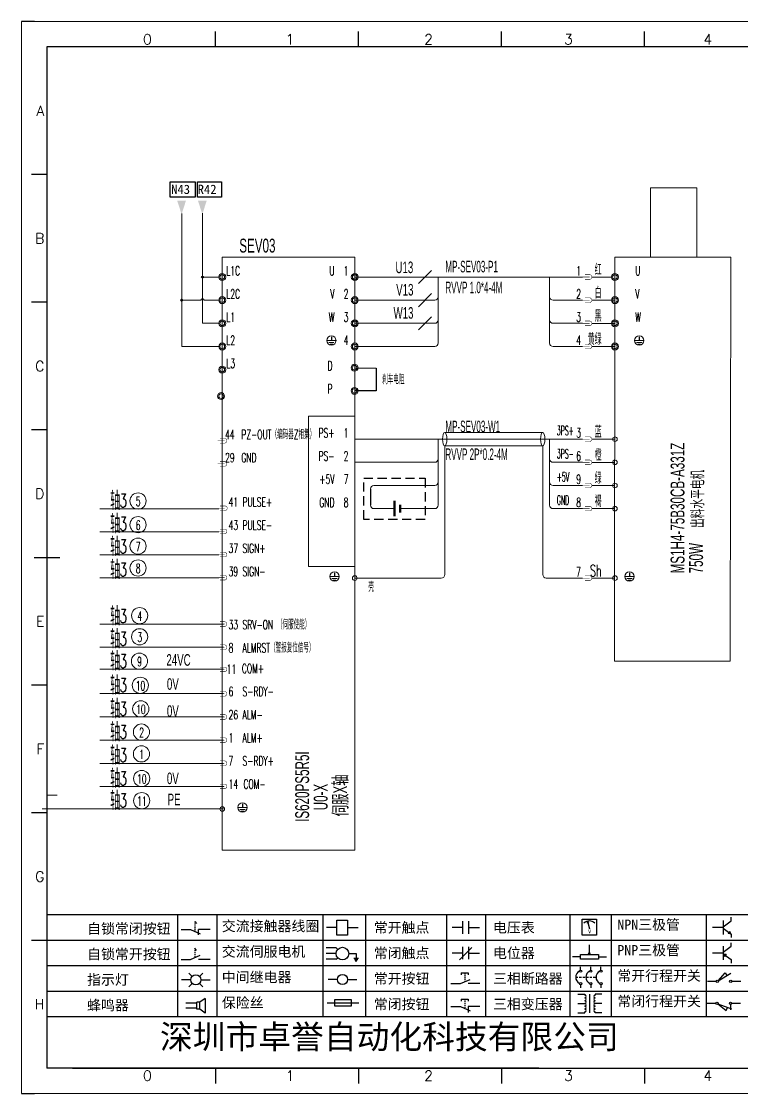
# Model space of a CAD drawing. Header units: millimetres. Extents: x 17734 to 28845, y 9358 to 11073.
# Drawn here: x 28517.8 to 28673.3, y 9546.7 to 9778.2 of the extents above; entities that cross this region are included whole.
import ezdxf
from ezdxf.enums import TextEntityAlignment as Align

# ---------------------------------------------------------------- set-up
doc = ezdxf.new("R2010")
doc.units = ezdxf.units.MM
doc.linetypes.add('DASHED', pattern=[0.75, 0.5, -0.25])
doc.layers.add('1', color=3, linetype='Continuous', lineweight=20)
doc.layers.add('Dimension', color=3, linetype='Continuous', lineweight=13)
for name, color, linetype in [('AE_BOR', 1, 'Continuous'), ('MISC', 2, 'Continuous'), ('SYMS', 7, 'Continuous')]:
    doc.layers.add(name, color=color, linetype=linetype)
doc.styles.get("Standard").update_dxf_attribs({"font": ''})
doc.styles.add('WD', font='romans.shx', dxfattribs={"bigfont": 'gbcbig.shx'})
doc.styles.add('样式 0', font='')
doc.styles.add('样式 8', font='arial.ttf')
doc.styles.add('汉字', font='')
doc.styles.get('Standard').set_extended_font_data('SimSun')
doc.styles.get('样式 0').set_extended_font_data('KaiTi_GB2312')
doc.styles.get('汉字').set_extended_font_data('新宋体')

# ---------------------------------------------------------------- blocks, each defined once
blk = doc.blocks.new('*U8')
at = {"linetype": 'ByBlock'}
for p, q in [((-1909.23, -780.45), (-1909.23, -780.67)), ((-1909.23, -780.45), (-1908.92, -780.84)), ((-1909.23, -780.84), (-1909.23, -781.05)), ((-1911.92, -782.07), (-1910.06, -782.07)), ((-1910.06, -782.07), (-1908.18, -782.88)), ((-1909.23, -781.23), (-1909.23, -781.44)), ((-1909.23, -781.61), (-1909.23, -781.83)), ((-1909.23, -782), (-1909.23, -782.21)), ((-1909.23, -782.38), (-1909.23, -782.43)), ((-1908.52, -783.07), (-1908.52, -782.07)), ((-1906.25, -782.07), (-1908.52, -782.07))]:
    blk.add_line(p, q, dxfattribs=at)
blk = doc.blocks.new('*U11')
at = {"linetype": 'ByBlock'}
for p, q in [((-1908.88, -791.17), (-1909.23, -790.71)), ((-1909.23, -790.71), (-1909.23, -790.92)), ((-1909.23, -791.09), (-1909.23, -791.31)), ((-1909.23, -791.48), (-1909.23, -791.69)), ((-1911.92, -792.89), (-1910.06, -792.89)), ((-1910.06, -792.89), (-1908.18, -792.08)), ((-1909.23, -791.86), (-1909.23, -792.08)), ((-1909.23, -792.25), (-1909.23, -792.47)), ((-1906.25, -792.89), (-1908.52, -792.89))]:
    blk.add_line(p, q, dxfattribs=at)
blk = doc.blocks.new('蜂鸣器')
at = {"linetype": 'ByBlock'}
for p, q in [((-1907.17, -795.53), (-1908.25, -796.26)), ((-1907.17, -795.53), (-1907.17, -798.41)), ((-1908.8, -796.48), (-1911.01, -796.48)), ((-1908.8, -797.46), (-1911.01, -797.46)), ((-1908.25, -796.26), (-1908.8, -796.26)), ((-1908.8, -797.68), (-1908.8, -796.26)), ((-1908.25, -797.68), (-1908.8, -797.68)), ((-1908.25, -797.68), (-1908.25, -796.26)), ((-1907.17, -798.41), (-1908.25, -797.68))]:
    blk.add_line(p, q, dxfattribs=at)
blk = doc.blocks.new('指示灯')
at = {"linetype": 'ByBlock'}
for p, q in [((-1854.25, -776.92), (-1856.06, -776.92)), ((-1854.62, -775.59), (-1853.97, -776.23)), ((-1851.9, -775.59), (-1852.54, -776.23)), ((-1852.26, -776.92), (-1850.45, -776.92)), ((-1854.62, -778.25), (-1853.97, -777.61)), ((-1851.9, -778.25), (-1852.54, -777.61))]:
    blk.add_line(p, q, dxfattribs=at)
blk.add_circle((-1853.26, -776.92), 0.992, dxfattribs=at)
blk = doc.blocks.new('交流接触器线圈')
at = {"linetype": 'ByBlock'}
for p, q in [((-1880.82, -781.77), (-1882.87, -781.77)), ((-1878.72, -781.77), (-1876.67, -781.77))]:
    blk.add_line(p, q, dxfattribs=at)
blk.add_lwpolyline([(-1880.82, -780.28), (-1878.72, -780.28), (-1878.72, -783.26), (-1880.82, -783.26)], close=True, dxfattribs=at)
blk = doc.blocks.new('交流伺服电机')
at = {"linetype": 'ByBlock'}
for p, q in [((-1880.97, -785.75), (-1882.94, -785.75)), ((-1880.97, -786.85), (-1882.94, -786.85)), ((-1880.97, -785.75), (-1880.65, -786.03)), ((-1878.49, -786.85), (-1877.07, -786.85)), ((-1877.07, -786.85), (-1877.07, -787.72)), ((-1880.97, -787.94), (-1882.94, -787.94)), ((-1880.97, -787.94), (-1880.65, -787.67)), ((-1877.54, -787.72), (-1876.59, -787.72)), ((-1877.38, -788.01), (-1876.75, -788.01)), ((-1877.23, -788.29), (-1876.9, -788.29))]:
    blk.add_line(p, q, dxfattribs=at)
blk.add_circle((-1879.73, -786.85), 1.24, dxfattribs=at)
blk = doc.blocks.new('中间继电器')
at = {"linetype": 'ByBlock'}
for p, q in [((-1880.72, -791.92), (-1882.54, -791.92)), ((-1878.74, -791.92), (-1876.92, -791.92))]:
    blk.add_line(p, q, dxfattribs=at)
blk.add_circle((-1879.73, -791.92), 0.992, dxfattribs=at)
blk = doc.blocks.new('保险丝')
at = {"linetype": 'ByBlock'}
blk.add_line((-1882.72, -796.49), (-1876.55, -796.49), dxfattribs=at)
blk.add_lwpolyline([(-1881.2, -795.86), (-1878.06, -795.86), (-1878.06, -797.12), (-1881.2, -797.12)], close=True, dxfattribs=at)
blk = doc.blocks.new('常开按钮')
at = {"linetype": 'ByBlock'}
for p, q in [((-1910.06, -787.73), (-1908.18, -786.93)), ((-1909.9, -785.68), (-1908.56, -785.68)), ((-1909.9, -785.68), (-1909.9, -786.07)), ((-1909.23, -785.68), (-1909.23, -785.89)), ((-1909.23, -786.06), (-1909.23, -786.28)), ((-1909.23, -786.45), (-1909.23, -786.67)), ((-1909.23, -786.84), (-1909.23, -787.05)), ((-1909.23, -787.22), (-1909.23, -787.38)), ((-1908.56, -785.68), (-1908.56, -786.07)), ((-1911.92, -787.73), (-1910.06, -787.73)), ((-1906.25, -787.73), (-1908.52, -787.73))]:
    blk.add_line(p, q, dxfattribs=at)
blk = doc.blocks.new('常开触点')
at = {"linetype": 'ByBlock'}
for p, q in [((-1853.82, -782.99), (-1853.82, -780.56)), ((-1852.6, -782.99), (-1852.6, -780.56)), ((-1853.82, -781.77), (-1855.88, -781.77)), ((-1852.6, -781.77), (-1850.55, -781.77))]:
    blk.add_line(p, q, dxfattribs=at)
blk = doc.blocks.new('常闭触点')
at = {"linetype": 'ByBlock'}
for p, q in [((-1853.82, -786.77), (-1855.88, -786.77)), ((-1852.01, -785.66), (-1854.43, -788.1)), ((-1853.82, -787.99), (-1853.82, -785.56)), ((-1852.6, -787.99), (-1852.6, -785.56)), ((-1852.6, -786.77), (-1850.55, -786.77))]:
    blk.add_line(p, q, dxfattribs=at)
blk = doc.blocks.new('常闭按钮')
at = {"linetype": 'ByBlock'}
for p, q in [((-1854.11, -790.83), (-1852.77, -790.83)), ((-1854.11, -790.83), (-1854.11, -791.22)), ((-1853.44, -790.83), (-1853.44, -791.04)), ((-1853.44, -791.21), (-1853.44, -791.43)), ((-1853.44, -791.6), (-1853.44, -791.82)), ((-1852.77, -790.83), (-1852.77, -791.22)), ((-1856.13, -792.28), (-1854.28, -792.28)), ((-1854.28, -792.28), (-1852.4, -793.09)), ((-1853.44, -791.99), (-1853.44, -792.2)), ((-1853.44, -792.37), (-1853.44, -792.53)), ((-1850.47, -792.28), (-1852.73, -792.28)), ((-1852.73, -792.28), (-1852.73, -793.43))]:
    blk.add_line(p, q, dxfattribs=at)
blk = doc.blocks.new('电压表')
at = {"linetype": 'ByBlock'}
for p, q in [((-1814.84, -780.75), (-1814.91, -781.13)), ((-1814.6, -781.05), (-1814.91, -781.13)), ((-1814.84, -780.75), (-1814.46, -782.26)), ((-1814.84, -780.75), (-1814.6, -781.05))]:
    blk.add_line(p, q, dxfattribs=at)
blk.add_lwpolyline([(-1815.84, -780.34), (-1813.07, -780.34), (-1813.07, -783.49), (-1815.84, -783.49)], close=True, dxfattribs=at)
blk.add_arc((-1814.46, -782.26), 1.56, 46.8313, 133.1687, dxfattribs=at)
at = {"linetype": 'ByBlock', "insert": (-1814.7, -782.39), "char_height": 0.75, "width": 0.6768, "attachment_point": 1}
blk.add_mtext('V', dxfattribs=at)
blk = doc.blocks.new('电位器')
at = {"linetype": 'ByBlock'}
for p, q in [((-1814.45, -787.3), (-1814.45, -785.39)), ((-1814.45, -787.3), (-1814.62, -786.96)), ((-1814.62, -786.96), (-1814.27, -786.96)), ((-1814.45, -787.3), (-1814.27, -786.96)), ((-1816.21, -787.75), (-1817.79, -787.75)), ((-1812.68, -787.75), (-1811.1, -787.75))]:
    blk.add_line(p, q, dxfattribs=at)
blk.add_lwpolyline([(-1816.21, -787.3), (-1812.68, -787.3), (-1812.68, -788.2), (-1816.21, -788.2)], close=True, dxfattribs=at)
blk = doc.blocks.new('三相断路器')
at = {"linetype": 'ByBlock'}
for p, q in [((-1816.17, -790.33), (-1816.17, -789.7)), ((-1814.17, -790.33), (-1814.17, -789.7)), ((-1812.18, -790.33), (-1812.18, -789.7)), ((-1817.14, -791.74), (-1816.72, -791.74)), ((-1816.45, -791.74), (-1816.03, -791.74)), ((-1816.17, -793.19), (-1816.17, -793.83)), ((-1815.76, -791.74), (-1815.34, -791.74)), ((-1815.07, -791.74), (-1814.65, -791.74)), ((-1814.38, -791.74), (-1813.96, -791.74)), ((-1814.17, -793.19), (-1814.17, -793.83)), ((-1813.69, -791.74), (-1813.27, -791.74)), ((-1812.18, -793.19), (-1812.18, -793.83))]:
    blk.add_line(p, q, dxfattribs=at)
for centre in [(-1816.17, -790.55), (-1814.17, -790.55), (-1812.18, -790.55), (-1816.17, -792.98), (-1814.17, -792.98), (-1812.18, -792.98)]:
    blk.add_circle(centre, 0.219, dxfattribs=at)
for centre in [(-1815.81, -791.74), (-1813.82, -791.74), (-1811.83, -791.74)]:
    blk.add_arc(centre, 1.32, 115.5791, 244.4209, dxfattribs=at)
blk = doc.blocks.new('三相变压器')
at = {"linetype": 'ByBlock'}
for p, q in [((-1816.69, -795.03), (-1815.37, -795.03)), ((-1815.37, -795.03), (-1815.37, -795.24)), ((-1814.34, -798.7), (-1814.34, -795.04)), ((-1812, -795.03), (-1813.32, -795.03)), ((-1813.32, -795.03), (-1813.32, -795.24)), ((-1816.69, -796.87), (-1815.37, -796.87)), ((-1812, -796.87), (-1813.32, -796.87)), ((-1816.69, -798.71), (-1815.37, -798.71)), ((-1815.37, -798.71), (-1815.37, -798.5)), ((-1813.32, -798.71), (-1813.32, -798.5)), ((-1812, -798.71), (-1813.32, -798.71))]:
    blk.add_line(p, q, dxfattribs=at)
for centre, start, end in [((-1815.37, -795.51), 270, 90), ((-1815.37, -796.06), 270, 90), ((-1813.32, -795.51), 90, 270), ((-1813.32, -796.06), 90, 270), ((-1815.37, -796.6), 270, 90), ((-1815.37, -797.14), 270, 90), ((-1815.37, -797.68), 270, 90), ((-1815.37, -798.23), 270, 90), ((-1813.32, -796.6), 90, 270), ((-1813.32, -797.14), 90, 270), ((-1813.32, -797.68), 90, 270), ((-1813.32, -798.23), 90, 270)]:
    blk.add_arc(centre, 0.271, start, end, dxfattribs=at)
blk = doc.blocks.new('NPN三极管')
at = {"linetype": 'ByBlock'}
for p, q in [((-1785.73, -780.61), (-1785.73, -783.32)), ((-1785.73, -781.82), (-1784.15, -780.66)), ((-1784.15, -780.66), (-1784.15, -779.98)), ((-1785.73, -781.97), (-1787.81, -781.97)), ((-1785.73, -782.11), (-1784.15, -783.27)), ((-1784.41, -782.73), (-1784.74, -783.18)), ((-1784.15, -783.27), (-1784.74, -783.18)), ((-1784.15, -783.27), (-1784.41, -782.73)), ((-1784.15, -783.27), (-1784.15, -783.96))]:
    blk.add_line(p, q, dxfattribs=at)
blk = doc.blocks.new('PNP三极管')
at = {"linetype": 'ByBlock'}
for p, q in [((-1784.9, -785.38), (-1784.9, -788.09)), ((-1783.32, -785.43), (-1783.32, -784.75)), ((-1784.9, -786.74), (-1786.98, -786.74)), ((-1784.9, -786.59), (-1783.32, -785.43)), ((-1784.9, -786.88), (-1783.32, -788.04)), ((-1784.9, -786.88), (-1784.31, -786.97)), ((-1784.9, -786.88), (-1784.64, -787.42)), ((-1784.31, -786.97), (-1784.64, -787.42)), ((-1783.32, -788.04), (-1783.32, -788.73))]:
    blk.add_line(p, q, dxfattribs=at)
blk = doc.blocks.new('常开行程开关')
at = {"linetype": 'ByBlock'}
for p, q in [((-1785.89, -792.17), (-1784.52, -790.62)), ((-1785.89, -792.17), (-1783.43, -790.72)), ((-1784.52, -790.62), (-1784.19, -791.17)), ((-1786.29, -792.3), (-1788.01, -792.3)), ((-1781.48, -792.3), (-1783.21, -792.3))]:
    blk.add_line(p, q, dxfattribs=at)
for centre in [(-1786.07, -792.3), (-1783.42, -792.3)]:
    blk.add_circle(centre, 0.219, dxfattribs=at)
blk = doc.blocks.new('常闭行程开关')
at = {"linetype": 'ByBlock'}
for p, q in [((-1786.34, -796.62), (-1788.07, -796.62)), ((-1785.93, -796.72), (-1783.25, -797.7)), ((-1785.93, -796.72), (-1784.3, -798)), ((-1784.3, -798), (-1784.08, -797.4)), ((-1783.48, -796.84), (-1783.48, -797.85)), ((-1781.54, -796.62), (-1783.26, -796.62))]:
    blk.add_line(p, q, dxfattribs=at)
for centre in [(-1786.12, -796.62), (-1783.48, -796.62)]:
    blk.add_circle(centre, 0.219, dxfattribs=at)
blk = doc.blocks.new('电控横A4')
for p, q in [((292, -5), (5, -5)), ((5, -5), (5, -205)), ((10.03, -205), (289.53, -205)), ((130.8, -205), (190.75, -205))]:
    blk.add_line(p, q)
at = {"lineweight": 9, "ltscale": 0.1}
for p, q in [((5, -151.57), (7, -151.57)), ((101.34, -205), (130.8, -205)), ((129.44, -205), (129.44, -205)), ((129.44, -205), (129.44, -205)), ((129.44, -205), (129.44, -205)), ((129.44, -205), (129.44, -205))]:
    blk.add_line(p, q, dxfattribs=at)
at = {"linetype": 'ByBlock'}
for p, q in [((292, -175), (5, -175)), ((292, -180), (5, -180)), ((292, -185), (5, -185)), ((292, -190), (5, -190)), ((292, -195), (5, -195))]:
    blk.add_line(p, q, dxfattribs=at)
at = {"color": 0, "lineweight": -2}
for p, q in [((30.58, -175), (30.58, -195)), ((38.26, -175), (38.26, -195)), ((59.05, -175), (59.05, -195)), ((67.4, -175), (67.4, -195)), ((83.26, -175), (83.26, -195)), ((90.91, -175), (90.91, -195)), ((107.4, -175), (107.4, -195)), ((115.5, -175), (115.5, -195)), ((134.12, -175), (134.12, -195))]:
    blk.add_line(p, q, dxfattribs=at)
at = {"color": 0, "ltscale": 2}
blk.add_line((101.34, -205), (5, -205), dxfattribs=at)
at = {"layer": 'AE_BOR', "lineweight": 30}
for p, q in [((2.53, 0), (0, 0)), ((0, -210), (2.53, -210))]:
    blk.add_line(p, q, dxfattribs=at)
at = {"layer": 'AE_BOR', "color": 1, "lineweight": 15}
for p, q in [((0, 0), (297, 0)), ((0, -210), (0, 0)), ((297, -210), (0, -210))]:
    blk.add_line(p, q, dxfattribs=at)
at = {"layer": 'AE_BOR'}
for p, q in [((38.03, -5), (38.03, -2)), ((66.03, -5), (66.03, -2)), ((94.03, -5), (94.03, -2)), ((122.03, -5), (122.03, -2)), ((5, -30), (2, -30)), ((5, -55), (2, -55)), ((5, -80), (2, -80)), ((5, -130), (2, -130)), ((5, -155), (2, -155)), ((5, -180), (2, -180)), ((38.03, -205), (38.03, -208)), ((66.03, -205), (66.03, -208)), ((94.03, -205), (94.03, -208)), ((122.03, -205), (122.03, -208))]:
    blk.add_line(p, q, dxfattribs=at)
at = {"layer": 'AE_BOR', "color": 2, "lineweight": 30}
blk.add_line((2.5, -105), (7.5, -105), dxfattribs=at)
at = {"linetype": 'ByBlock'}
for name, p in [('*U8', (1943.19, 604.18)), ('交流接触器线圈', (1942.62, 604.27)), ('常开触点', (1940.27, 604.3)), ('电压表', (1925.71, 604.52)), ('NPN三极管', (1923.2, 604.5)), ('PNP三极管', (1922.37, 604.27)), ('*U11', (1943.19, 609.18)), ('交流伺服电机', (1942.62, 604.27)), ('常闭触点', (1940.27, 604.3)), ('电位器', (1925.71, 604.52)), ('指示灯', (1887.41, 589.18)), ('中间继电器', (1942.62, 604.27)), ('常开按钮', (1996.06, 599.3)), ('三相断路器', (1925.71, 604.52)), ('常开行程开关', (1922.37, 604.27)), ('三相变压器', (1925.71, 604.52)), ('蜂鸣器', (1943.19, 604.18)), ('保险丝', (1942.62, 604.27)), ('常闭按钮', (1940.27, 599.3)), ('常闭行程开关', (1922.37, 604.27))]:
    blk.add_blockref(name, p, dxfattribs=at)
at = {"char_height": 2, "attachment_point": 1, "style": '汉字'}
for s, insert in [('{\\fKaiTi_GB2312|b0|i0|c134|p49;自锁常闭按钮}', (12.86, -176.69)), ('{\\fKaiTi_GB2312|b0|i0|c134|p49;交流接触器线圈}', (39.25, -176.19)), ('{\\fKaiTi_GB2312|b0|i0|c134|p49;常开触点}', (69.01, -176.48)), ('{\\fKaiTi_GB2312|b0|i0|c134|p49;电压表}', (92.37, -176.47)), ('{\\fKaiTi_GB2312|b0|i0|c134|p49;NPN三极管}', (116.73, -175.91)), ('{\\fKaiTi_GB2312|b0|i0|c134|p49;自锁常开按钮}', (12.86, -181.69)), ('{\\fKaiTi_GB2312|b0|i0|c134|p49;交流伺服电机}', (39.25, -181.19)), ('{\\fKaiTi_GB2312|b0|i0|c134|p49;常闭触点}', (69.01, -181.48)), ('{\\fKaiTi_GB2312|b0|i0|c134|p49;电位器}', (92.37, -181.47)), ('{\\fKaiTi_GB2312|b0|i0|c134|p49;PNP三极管}', (116.73, -180.91)), ('{\\fKaiTi_GB2312|b0|i0|c134|p49;指示灯}', (12.86, -186.69)), ('{\\fKaiTi_GB2312|b0|i0|c134|p49;中间继电器}', (39.25, -186.19)), ('{\\fKaiTi_GB2312|b0|i0|c134|p49;常开按钮}', (69.01, -186.48)), ('{\\fKaiTi_GB2312|b0|i0|c134|p49;三相断路器}', (92.37, -186.47)), ('{\\fKaiTi_GB2312|b0|i0|c134|p49;常开行程开关}', (116.73, -185.91)), ('{\\fKaiTi_GB2312|b0|i0|c134|p49;保险丝}', (39.25, -191.19)), ('{\\fKaiTi_GB2312|b0|i0|c134|p49;常闭行程开关}', (116.73, -190.91)), ('{\\fKaiTi_GB2312|b0|i0|c134|p49;蜂鸣器}', (12.86, -191.69)), ('{\\fKaiTi_GB2312|b0|i0|c134|p49;常闭按钮}', (69.01, -191.48)), ('{\\fKaiTi_GB2312|b0|i0|c134|p49;三相变压器}', (92.37, -191.47))]:
    blk.add_mtext(s, dxfattribs=dict(at, insert=insert))
at = {"color": 0, "lineweight": -2, "insert": (27.14, -196.53), "char_height": 4.7064, "width": 96.1138, "attachment_point": 1}
blk.add_mtext('深圳市卓誉自动化科技有限公司', dxfattribs=at)
at = {"layer": 'AE_BOR', "style": 'WD'}
for s, p in [('0', (24.67, -4.5)), ('1', (52.6, -4.5)), ('2', (79.75, -4.5)), ('3', (107.15, -4.5)), ('4', (134.45, -4.5)), ('0', (24.67, -207.5)), ('1', (52.6, -207.5)), ('2', (79.75, -207.5)), ('3', (107.15, -207.5)), ('4', (134.45, -207.5))]:
    blk.add_text(s, height=2, dxfattribs=at).set_placement(p, align=Align.CENTER)
for s, p in [('A', (4.5, -17.5)), ('B', (4.5, -42.5)), ('C', (4.5, -67.5)), ('D', (4.5, -92.5)), ('E', (4.5, -117.5)), ('F', (4.5, -142.5)), ('G', (4.5, -167.5)), ('H', (4.5, -192.5))]:
    blk.add_text(s, height=2, dxfattribs=at).set_placement(p, align=Align.MIDDLE_RIGHT)
blk = doc.blocks.new('WDDOT')
blk.add_hatch(color=256).paths.add_polyline_path([(0.5, 0, 1), (-0.5, 0, 1)])
blk.add_circle((0, 0), 0.5)

msp = doc.modelspace()

# ---------------------------------------------------------------- hatches: boundary and pattern name
for points in [[(28551.443, 9739.491), (28552.378, 9736.573), (28553.314, 9739.491)], [(28555.92, 9739.491), (28556.856, 9736.573), (28557.791, 9739.491)]]:
    msp.add_hatch(color=256).paths.add_polyline_path(points)
h = msp.add_hatch(color=256)
edge = h.paths.add_edge_path()
edge.add_arc((28556.875, 9723.024), 0.197, 0, 360)
h = msp.add_hatch(color=256)
edge = h.paths.add_edge_path()
edge.add_arc((28552.389, 9718.022), 0.197, 0, 360)

# ---------------------------------------------------------------- linework, layer by layer
at = {"lineweight": 0}
for p, q in [((28589.783, 9723.029), (28638.98, 9723.029)), ((28607.798, 9708.779), (28607.798, 9723.029)), ((28631.847, 9708.779), (28631.847, 9723.029)), ((28640.98, 9723.029), (28645.222, 9723.029)), ((28589.783, 9718.029), (28607.048, 9718.029)), ((28638.98, 9718.029), (28632.597, 9718.029)), ((28645.972, 9718.029), (28640.98, 9718.029)), ((28589.783, 9713.029), (28607.048, 9713.029)), ((28638.98, 9713.029), (28632.597, 9713.029)), ((28645.972, 9713.025), (28640.98, 9713.025)), ((28583.836, 9709.313), (28585.624, 9709.313)), ((28584.168, 9708.884), (28585.292, 9708.884)), ((28584.453, 9708.538), (28585.027, 9708.538)), ((28589.783, 9708.029), (28607.048, 9708.029)), ((28638.98, 9708.029), (28632.597, 9708.029)), ((28645.972, 9708.021), (28640.98, 9708.021)), ((28650.326, 9709.313), (28652.114, 9709.313)), ((28650.658, 9708.884), (28651.782, 9708.884)), ((28650.944, 9708.538), (28651.517, 9708.538)), ((28609.227, 9689.477), (28630.388, 9689.478)), ((28638.98, 9688.013), (28589.783, 9688.013)), ((28607.798, 9673.763), (28607.798, 9688.013)), ((28631.847, 9673.763), (28631.847, 9688.013)), ((28645.972, 9688.009), (28640.98, 9688.009)), ((28609.207, 9686.547), (28609.207, 9658.755)), ((28609.207, 9686.547), (28630.388, 9686.547)), ((28630.388, 9686.547), (28630.388, 9658.763)), ((28589.783, 9683.013), (28607.048, 9683.013)), ((28638.98, 9683.013), (28632.597, 9683.013)), ((28645.972, 9683.005), (28640.98, 9683.005)), ((28593.911, 9678.013), (28607.048, 9678.013)), ((28638.98, 9678.013), (28632.597, 9678.013)), ((28645.972, 9678.005), (28640.98, 9678.005)), ((28598.388, 9673.013), (28593.911, 9673.013)), ((28599.584, 9673.013), (28607.048, 9673.013)), ((28638.98, 9673.013), (28632.597, 9673.013)), ((28645.972, 9673.005), (28640.98, 9673.005)), ((28584.521, 9658.348), (28586.309, 9658.348)), ((28584.853, 9657.919), (28585.977, 9657.919)), ((28585.138, 9657.573), (28585.712, 9657.573)), ((28589.783, 9658.005), (28608.457, 9658.005)), ((28638.98, 9658.013), (28631.138, 9658.013)), ((28645.972, 9658.005), (28640.98, 9658.005)), ((28648.202, 9658.348), (28649.991, 9658.348)), ((28648.534, 9657.919), (28649.658, 9657.919)), ((28648.82, 9657.573), (28649.393, 9657.573)), ((28566.427, 9608.482), (28564.638, 9608.482)), ((28566.094, 9608.053), (28564.97, 9608.053)), ((28565.809, 9607.707), (28565.236, 9607.707))]:
    msp.add_line(p, q, dxfattribs=at)
for p, q in [((28584.73, 9710.11), (28584.73, 9709.32)), ((28651.22, 9710.11), (28651.22, 9709.32)), ((28589.783, 9703.432), (28594.368, 9703.362)), ((28594.368, 9703.362), (28594.368, 9698.432)), ((28594.368, 9698.432), (28589.783, 9698.432)), ((28593.161, 9677.263), (28593.161, 9673.763)), ((28585.415, 9659.144), (28585.415, 9658.355)), ((28649.096, 9659.144), (28649.096, 9658.355)), ((28565.532, 9609.279), (28565.532, 9608.489))]:
    msp.add_line(p, q)
at = {"color": 1, "lineweight": -2}
for points in [[(28549.883, 9743.606), (28555.3, 9743.606), (28555.3, 9740.264), (28549.883, 9740.264)], [(28555.799, 9743.606), (28561.025, 9743.606), (28561.025, 9740.264), (28555.799, 9740.264)]]:
    msp.add_lwpolyline(points, close=True, dxfattribs=at)
at = {"lineweight": 0}
for points in [[(28653.653, 9742.312), (28663.653, 9742.312), (28663.653, 9727.312), (28653.653, 9727.312)], [(28645.972, 9727.312), (28670.972, 9727.312), (28670.855, 9640.06), (28645.855, 9640.06)], [(28589.783, 9693.013), (28579.783, 9693.013), (28579.783, 9660.513), (28589.783, 9660.513)]]:
    msp.add_lwpolyline(points, close=True, dxfattribs=at)
msp.add_lwpolyline([(28561.155, 9599.224), (28561.155, 9727.312), (28589.783, 9727.312), (28589.783, 9599.224)], dxfattribs=at)
at = {"color": 3, "lineweight": 0, "const_width": 0.1, "flags": 128}
for points in [[(28640.48, 9723.029), (28638.98, 9723.029)], [(28640.48, 9718.029), (28638.98, 9718.029)], [(28640.48, 9713.029), (28638.98, 9713.029)], [(28640.48, 9708.029), (28638.98, 9708.029)], [(28561.655, 9687.663), (28560.155, 9687.663)], [(28640.48, 9688.013), (28638.98, 9688.013)], [(28561.655, 9682.663), (28560.155, 9682.663)], [(28640.48, 9683.013), (28638.98, 9683.013)], [(28640.48, 9678.013), (28638.98, 9678.013)], [(28561.655, 9672.983), (28560.155, 9672.983)], [(28640.48, 9673.013), (28638.98, 9673.013)], [(28561.655, 9668.088), (28560.155, 9668.088)], [(28561.655, 9663.088), (28560.155, 9663.088)], [(28561.655, 9658.088), (28560.155, 9658.088)], [(28640.48, 9658.013), (28638.98, 9658.013)], [(28561.655, 9648.088), (28560.155, 9648.088)], [(28561.655, 9643.084), (28560.155, 9643.084)], [(28561.655, 9638.289), (28560.155, 9638.289)], [(28561.655, 9633.021), (28560.155, 9633.021)], [(28561.655, 9628.017), (28560.155, 9628.017)], [(28561.655, 9623.029), (28560.155, 9623.029)], [(28561.655, 9618.025), (28560.155, 9618.025)], [(28561.655, 9613.025), (28560.155, 9613.025)]]:
    msp.add_lwpolyline(points, dxfattribs=at)
for points in [[(28639.48, 9723.529), (28640.48, 9723.529, -1), (28640.48, 9722.529), (28639.48, 9722.529)], [(28639.48, 9718.529), (28640.48, 9718.529, -1), (28640.48, 9717.529), (28639.48, 9717.529)], [(28639.48, 9713.529), (28640.48, 9713.529, -1), (28640.48, 9712.529), (28639.48, 9712.529)], [(28639.48, 9708.529), (28640.48, 9708.529, -1), (28640.48, 9707.529), (28639.48, 9707.529)], [(28560.655, 9688.163), (28561.655, 9688.163, -1), (28561.655, 9687.163), (28560.655, 9687.163)], [(28639.48, 9688.513), (28640.48, 9688.513, -1), (28640.48, 9687.513), (28639.48, 9687.513)], [(28560.655, 9683.163), (28561.655, 9683.163, -1), (28561.655, 9682.163), (28560.655, 9682.163)], [(28639.48, 9683.513), (28640.48, 9683.513, -1), (28640.48, 9682.513), (28639.48, 9682.513)], [(28639.48, 9678.513), (28640.48, 9678.513, -1), (28640.48, 9677.513), (28639.48, 9677.513)], [(28560.655, 9673.588), (28561.655, 9673.588, -1.1555316), (28561.655, 9672.588), (28560.655, 9672.588)], [(28639.48, 9673.513), (28640.48, 9673.513, -1), (28640.48, 9672.513), (28639.48, 9672.513)], [(28560.655, 9668.588), (28561.655, 9668.588, -1), (28561.655, 9667.588), (28560.655, 9667.588)], [(28560.655, 9663.588), (28561.655, 9663.588, -1), (28561.655, 9662.588), (28560.655, 9662.588)], [(28560.655, 9658.588), (28561.655, 9658.588, -1), (28561.655, 9657.588), (28560.655, 9657.588)], [(28639.48, 9658.513), (28640.48, 9658.513, -1), (28640.48, 9657.513), (28639.48, 9657.513)], [(28560.655, 9648.588), (28561.655, 9648.588, -1), (28561.655, 9647.588), (28560.655, 9647.588)], [(28560.655, 9643.584), (28561.655, 9643.584, -1), (28561.655, 9642.584), (28560.655, 9642.584)], [(28560.655, 9638.789), (28561.655, 9638.789, -1), (28561.655, 9637.789), (28560.655, 9637.789)], [(28560.655, 9633.521), (28561.655, 9633.521, -1), (28561.655, 9632.521), (28560.655, 9632.521)], [(28560.655, 9628.517), (28561.655, 9628.517, -1), (28561.655, 9627.517), (28560.655, 9627.517)], [(28560.655, 9623.529), (28561.655, 9623.529, -1), (28561.655, 9622.529), (28560.655, 9622.529)], [(28560.655, 9618.525), (28561.655, 9618.525, -1), (28561.655, 9617.525), (28560.655, 9617.525)], [(28560.655, 9613.525), (28561.655, 9613.525, -1), (28561.655, 9612.525), (28560.655, 9612.525)]]:
    msp.add_lwpolyline(points, format="xyb", dxfattribs=at)
at = {"color": 6, "linetype": 'DASHED', "ltscale": 4}
msp.add_lwpolyline([(28591.701, 9679.575), (28604.987, 9679.575), (28604.987, 9670.676), (28591.701, 9670.676)], close=True, dxfattribs=at)
at = {"color": 3}
for points in [[(28598.388, 9674.711, 0.5, 0.5, 0), (28598.388, 9671.315, 2, 2, 0)], [(28599.584, 9673.862, 0.5, 0.5, 0), (28599.584, 9672.164, 2, 2, 0)]]:
    msp.add_lwpolyline(points, format="xyseb", dxfattribs=at)
for centre in [(28556.875, 9723.024), (28552.389, 9718.022)]:
    msp.add_circle(centre, 0.197)
at = {"lineweight": 0}
for centre, radius in [((28561.155, 9723.029), 0.75), ((28561.155, 9723.029), 0.5), ((28589.783, 9723.029), 0.75), ((28589.783, 9723.029), 0.5), ((28645.972, 9723.029), 0.75), ((28645.972, 9723.029), 0.5), ((28561.155, 9718.029), 0.75), ((28561.155, 9718.029), 0.5), ((28589.783, 9718.029), 0.75), ((28589.783, 9718.029), 0.5), ((28645.972, 9718.029), 0.75), ((28645.972, 9718.029), 0.5), ((28561.155, 9713.025), 0.75), ((28561.155, 9713.025), 0.5), ((28589.783, 9713.029), 0.75), ((28589.783, 9713.029), 0.5), ((28645.972, 9713.025), 0.75), ((28645.972, 9713.025), 0.5), ((28584.73, 9709.32), 1), ((28651.22, 9709.32), 1), ((28561.155, 9708.025), 0.75), ((28561.155, 9708.025), 0.5), ((28589.783, 9708.029), 0.75), ((28589.783, 9708.029), 0.5), ((28645.972, 9708.021), 0.75), ((28645.972, 9708.021), 0.5), ((28561.155, 9703.021), 0.75), ((28561.155, 9703.021), 0.5), ((28589.749, 9703.432), 0.75), ((28589.749, 9703.432), 0.5), ((28589.749, 9698.432), 0.75), ((28589.749, 9698.432), 0.5), ((28560.905, 9697.32), 0.75), ((28560.905, 9697.32), 0.5), ((28645.972, 9688.009), 0.5), ((28645.972, 9683.005), 0.5), ((28645.972, 9678.005), 0.5), ((28542.974, 9674.669), 1.75), ((28645.972, 9673.005), 0.5), ((28542.974, 9669.536), 1.75), ((28542.974, 9664.898), 1.75), ((28542.974, 9660.192), 1.75), ((28585.415, 9658.355), 1), ((28649.096, 9658.355), 1), ((28589.783, 9658.005), 0.5), ((28645.972, 9658.005), 0.5), ((28543.309, 9649.905), 1.75), ((28543.309, 9645.336), 1.75), ((28543.274, 9640.069), 1.75), ((28543.47, 9634.863), 1.75), ((28543.555, 9629.767), 1.75), ((28543.708, 9624.755), 1.75), ((28543.708, 9620.049), 1.75), ((28543.763, 9614.726), 1.75), ((28543.763, 9609.938), 1.75), ((28561.164, 9608.139), 0.5), ((28565.532, 9608.489), 1)]:
    msp.add_circle(centre, radius, dxfattribs=at)
for centre, radius, start, end in [((28556.888, 9718.04), 0.336, 0, 180), ((28607.048, 9718.779), 0.75, 270, 0), ((28632.597, 9718.779), 0.75, 180, 270), ((28607.048, 9713.779), 0.75, 270, 0), ((28632.597, 9713.779), 0.75, 180, 270), ((28607.048, 9708.779), 0.75, 270, 0), ((28632.597, 9708.779), 0.75, 180, 270), ((28607.048, 9683.763), 0.75, 270, 0), ((28632.597, 9683.763), 0.75, 180, 270), ((28593.911, 9677.263), 0.75, 90, 180), ((28607.048, 9678.763), 0.75, 270, 0), ((28632.597, 9678.763), 0.75, 180, 270), ((28593.911, 9673.763), 0.75, 180, 270), ((28607.048, 9673.763), 0.75, 270, 0), ((28632.597, 9673.763), 0.75, 180, 270), ((28608.457, 9658.755), 0.75, 270, 0), ((28631.138, 9658.763), 0.75, 180, 270)]:
    msp.add_arc(centre, radius, start, end, dxfattribs=at)
msp.add_ellipse((28609.207, 9688.013), major_axis=(0, 1.465), ratio=0.3169375, dxfattribs=at)
at = {"lineweight": 0, "extrusion": (0, 0, -1)}
msp.add_ellipse((28630.388, 9688.013), major_axis=(0, 1.465), ratio=0.3169375, dxfattribs=at)
at = {"layer": '1', "color": 7, "linetype": 'Continuous', "lineweight": 13}
for p, q in [((28556.895, 9723.023), (28560.41, 9723.023)), ((28556.552, 9718.04), (28552.399, 9718.04)), ((28557.224, 9718.04), (28560.432, 9718.04)), ((28534.689, 9672.966), (28560.414, 9672.966)), ((28534.736, 9667.975), (28560.414, 9667.975)), ((28534.737, 9663.058), (28560.414, 9663.058)), ((28534.689, 9658.061), (28560.414, 9658.061)), ((28561.458, 9648.041), (28534.689, 9648.041)), ((28561.458, 9643.099), (28534.689, 9643.099)), ((28561.442, 9638.319), (28534.689, 9638.319)), ((28561.442, 9633.113), (28534.689, 9633.113)), ((28561.44, 9628.017), (28534.689, 9628.017)), ((28561.458, 9623.003), (28534.689, 9623.003)), ((28561.458, 9617.995), (28534.689, 9617.995)), ((28561.464, 9612.976), (28534.696, 9612.976)), ((28561.155, 9599.224), (28589.783, 9599.224))]:
    msp.add_line(p, q, dxfattribs=at)
at = {"layer": '1', "color": 2, "linetype": 'Continuous', "lineweight": 13}
msp.add_line((28561.44, 9608.188), (28522.247, 9608.192), dxfattribs=at)
at = {"layer": '1', "color": 7, "linetype": 'Continuous', "lineweight": 13}
for points in [[(28552.399, 9736.716), (28552.399, 9708.03), (28560.409, 9708.03)], [(28560.468, 9713.066), (28556.877, 9713.066), (28556.877, 9736.851)]]:
    msp.add_lwpolyline(points, dxfattribs=at)
at = {"layer": 'Dimension', "lineweight": 0}
for p, q in [((28603.523, 9721.614), (28606.351, 9724.443)), ((28603.523, 9716.614), (28606.351, 9719.443)), ((28603.523, 9711.614), (28606.351, 9714.443))]:
    msp.add_line(p, q, dxfattribs=at)

# ---------------------------------------------------------------- block references
at = {"xscale": 1.1025, "yscale": 1.1025, "zscale": 1.1025}
msp.add_blockref('电控横A4', (28517.789, 9778.219), dxfattribs=at)
at = {"layer": 'SYMS', "color": 0, "lineweight": -3, "xscale": 0.25, "yscale": 0.25, "zscale": 0.25, "rotation": 90}
for p in [(28556.875, 9723.024), (28552.389, 9718.022)]:
    msp.add_blockref('WDDOT', p, dxfattribs=at)
at = {"layer": 'SYMS', "lineweight": -3, "xscale": 0.25, "yscale": 0.25, "zscale": 0.25, "rotation": 90}
for p in [(28556.875, 9723.024), (28552.389, 9718.022)]:
    msp.add_blockref('WDDOT', p, dxfattribs=at)

# ---------------------------------------------------------------- texts
at = {"lineweight": 0, "style": 'WD', "width": 0.6}
for s, p in [('L1C', (28562.023, 9723.379)), ('1', (28637.618, 9723.387)), ('U', (28650.34, 9723.379)), ('L2C', (28562.023, 9718.379)), ('2', (28637.618, 9718.387)), ('V', (28650.34, 9718.379)), ('L1', (28562.023, 9713.375)), ('3', (28637.618, 9713.383)), ('W', (28650.34, 9713.375)), ('L2', (28562.023, 9708.375)), ('4', (28637.618, 9708.379)), ('L3', (28562.023, 9703.371)), ('刹车电阻', (28595.703, 9699.883)), ('44', (28561.773, 9688.013)), ('PZ-OUT（编码器Z相集）', (28565.273, 9688.013)), ('3', (28637.618, 9688.367)), ('29', (28561.773, 9683.013)), ('GND', (28565.273, 9683.013)), ('6', (28637.618, 9683.363)), ('9', (28637.618, 9678.363)), ('41', (28562.523, 9673.438)), ('PULSE+', (28565.523, 9673.438)), ('8', (28637.618, 9673.363)), ('43', (28562.523, 9668.438)), ('PULSE-', (28565.523, 9668.438)), ('37', (28562.523, 9663.438)), ('SIGN+', (28565.523, 9663.438)), ('39', (28562.523, 9658.438)), ('SIGN-', (28565.523, 9658.438)), ('7', (28637.618, 9658.363)), ('33', (28562.523, 9646.95)), ('SRV-ON （伺服使能）', (28565.523, 9646.95)), ('8', (28562.523, 9641.946)), ('ALMRST（警报复位信号） ', (28565.523, 9641.946)), ('11', (28562.117, 9637.362)), ('COM+', (28565.412, 9637.472)), ('6', (28562.523, 9632.515)), ('S-RDY-', (28565.523, 9632.515)), ('26', (28562.523, 9627.511)), ('ALM- ', (28565.523, 9627.511)), ('1', (28562.523, 9622.523)), ('ALM+', (28565.523, 9622.523)), ('7', (28562.523, 9617.519)), ('S-RDY+', (28565.523, 9617.519)), ('14', (28562.523, 9612.519)), ('COM-', (28565.735, 9612.519))]:
    msp.add_text(s, height=2, dxfattribs=at).set_placement(p)
for s, height, p in [('U', 2, (28585.415, 9723.379)), ('1', 2, (28588.415, 9723.387)), ('红', 2.5, (28643.084, 9723.379)), ('V', 2, (28585.415, 9718.379)), ('2', 2, (28588.415, 9718.387)), ('白', 2.5, (28643.084, 9718.379)), ('W', 2, (28585.415, 9713.379)), ('3', 2, (28588.415, 9713.383)), ('黑', 2.5, (28643.084, 9713.375)), ('4', 2, (28588.415, 9708.379)), ('黄绿', 2.5, (28643.084, 9708.375)), ('D', 2, (28584.974, 9702.872)), ('P', 2, (28584.974, 9697.872)), ('Sh', 2.5, (28643.084, 9658.359))]:
    msp.add_text(s, height=height, dxfattribs=at).set_placement(p, align=Align.RIGHT)
at = {"color": 6, "lineweight": 0, "style": 'WD', "width": 0.6}
for s, height, p in [('PS+', 2, (28585.415, 9688.363)), ('1', 2, (28588.415, 9688.363)), ('蓝', 2.5, (28643.084, 9688.359)), ('PS-', 2, (28585.415, 9683.363)), ('2', 2, (28588.415, 9683.363)), ('橙', 2.5, (28643.084, 9683.359)), ('+5V', 2, (28585.415, 9678.363)), ('7', 2, (28588.415, 9678.363)), ('绿', 2.5, (28643.084, 9678.359)), ('褐', 2.5, (28643.084, 9673.359)), ('GND', 2, (28585.415, 9673.359)), ('8', 2, (28588.415, 9673.359)), ('壳', 2, (28593.918, 9655.077))]:
    msp.add_text(s, height=height, dxfattribs=at).set_placement(p, align=Align.RIGHT)
at = {"color": 6, "lineweight": 0, "style": 'WD', "width": 0.4}
for s, p in [('3PS+', (28633.416, 9688.859)), ('3PS-', (28633.416, 9683.859)), ('+5V', (28633.416, 9678.859)), ('GND', (28633.416, 9673.859))]:
    msp.add_text(s, height=2, dxfattribs=at).set_placement(p)
at = {"lineweight": 0, "style": 'WD', "width": 0.6}
for s, height, p in [('轴', 4, (28538.044, 9674.908)), ('3', 3, (28539.767, 9674.738)), ('5', 2, (28543.001, 9674.573)), ('轴', 4, (28538.044, 9669.916)), ('3', 3, (28539.767, 9669.746)), ('6', 2, (28543.001, 9669.439)), ('轴', 4, (28538.044, 9664.999)), ('3', 3, (28539.767, 9664.829)), ('7', 2, (28543.001, 9664.802)), ('轴', 4, (28538.044, 9660.002)), ('3', 3, (28539.767, 9659.832)), ('8', 2, (28543.001, 9660.095)), ('轴', 4, (28538.044, 9649.982)), ('3', 3, (28539.767, 9649.812)), ('4', 2, (28543.335, 9649.808)), ('轴', 4, (28538.044, 9645.041)), ('3', 3, (28539.767, 9644.871)), ('3', 2, (28543.335, 9645.239)), ('轴', 4, (28538.044, 9640.261)), ('3', 3, (28539.767, 9640.091)), ('9', 2, (28543.3, 9639.973)), ('轴', 4, (28538.044, 9635.054)), ('3', 3, (28539.767, 9634.885)), ('10', 2, (28543.497, 9634.767)), ('轴', 4, (28538.044, 9629.958)), ('3', 3, (28539.767, 9629.788)), ('10', 2, (28543.582, 9629.67)), ('轴', 4, (28538.044, 9624.944)), ('3', 3, (28539.767, 9624.774)), ('2', 2, (28543.735, 9624.658)), ('轴', 4, (28538.044, 9619.936)), ('3', 3, (28539.767, 9619.767)), ('1', 2, (28543.735, 9619.952)), ('轴', 4, (28538.044, 9614.917)), ('3', 3, (28539.767, 9614.748)), ('10', 2, (28543.79, 9614.629)), ('轴', 4, (28538.044, 9610.129)), ('3', 3, (28539.767, 9609.96)), ('11', 2, (28543.79, 9609.842))]:
    msp.add_text(s, height=height, dxfattribs=at).set_placement(p, align=Align.MIDDLE)
at = {"layer": 'Dimension', "lineweight": 0, "style": '样式 8', "width": 0.6}
for s, height, p in [('SEV03', 3, (28564.829, 9728.312)), ('24VC', 2.5, (28549.093, 9639.086)), ('0V', 2.5, (28549.208, 9633.888)), ('0V', 2.5, (28549.208, 9628.033)), ('0V', 2.5, (28549.208, 9613.514)), ('PE', 2.5, (28549.351, 9608.954))]:
    msp.add_text(s, height=height, dxfattribs=at).set_placement(p)
for s, p in [('U13', (28602.411, 9723.868)), ('V13', (28602.452, 9719.029)), ('W13', (28602.452, 9714.029))]:
    msp.add_text(s, height=2.5, dxfattribs=at).set_placement(p, align=Align.RIGHT)
at = {"layer": 'Dimension', "color": 3, "lineweight": 0, "style": '样式 8', "width": 0.5}
for s, p in [('MP-SEV03-P1', (28609.343, 9724.029)), ('MP-SEV03-W1', (28609.343, 9689.513))]:
    msp.add_text(s, height=2.5, dxfattribs=at).set_placement(p)
at = {"layer": 'Dimension', "color": 1, "lineweight": 0, "style": '样式 8', "width": 0.5}
for s, p in [('RVVP 1.0*4-4M', (28609.343, 9722.029)), ('RVVP 2P*0.2-4M', (28609.343, 9686.013))]:
    msp.add_text(s, height=2.5, dxfattribs=at).set_placement(p, align=Align.TOP_LEFT)
at = {"layer": 'Dimension', "color": 6, "lineweight": 0, "style": '样式 8', "width": 0.6}
for s, p in [('MS1H4-75B30CB-A331Z', (28660.989, 9659.02)), ('IS620PS5R5I', (28579.917, 9605.358))]:
    msp.add_text(s, height=3, rotation=90, dxfattribs=at).set_placement(p)
at = {"layer": 'Dimension', "color": 3, "lineweight": 0, "style": '样式 8', "width": 0.6}
msp.add_text('出料水平电机', height=2.5, rotation=90, dxfattribs=at).set_placement((28665.024, 9668.82))
at = {"layer": 'Dimension', "lineweight": 0, "style": '样式 8', "width": 0.6}
for s, p in [('750W', (28664.989, 9659.02)), ('伺服X轴', (28588.114, 9606.565)), ('U0-X', (28583.917, 9607.858))]:
    msp.add_text(s, height=3, rotation=90, dxfattribs=at).set_placement(p)
at = {"layer": 'MISC', "color": 3, "char_height": 2, "width": 5.01683, "attachment_point": 1, "style": '样式 0'}
for s, insert in [('N43', (28550.123, 9742.967)), ('R42', (28555.848, 9742.967))]:
    msp.add_mtext(s, dxfattribs=dict(at, insert=insert))

doc.saveas('drawing.dxf')
